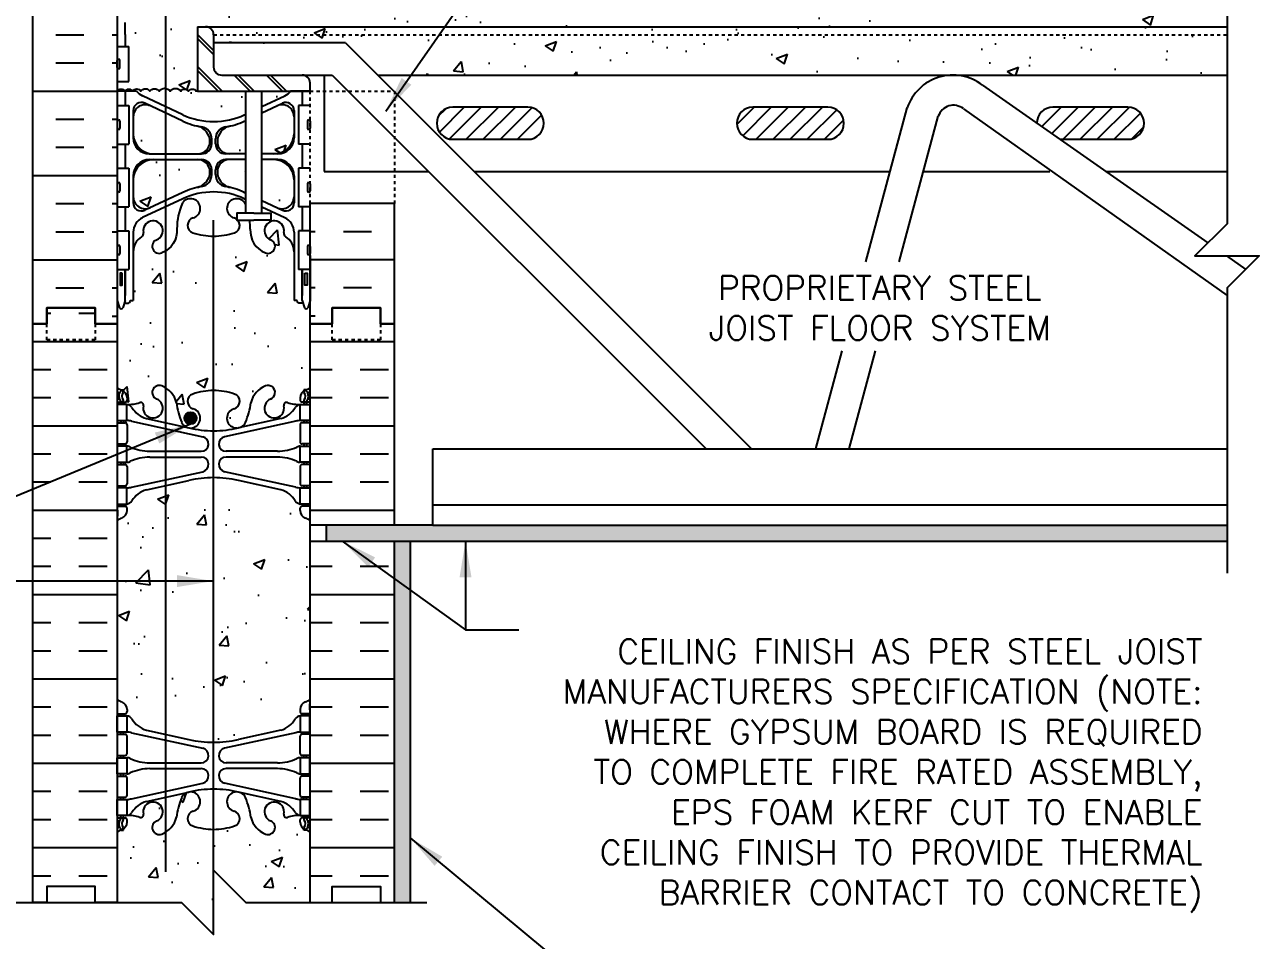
# Model space of a CAD drawing. Header units: inches. Extents: x 101.2 to 159.2, y 159.2 to 230.7.
# Drawn here: x 120.77 to 159.16, y 183.24 to 211.72 of the extents above; entities that cross this region are included whole.
import ezdxf

# ---------------------------------------------------------------- set-up
doc = ezdxf.new("R2010")
doc.units = ezdxf.units.IN
doc.header["$LTSCALE"] = 0.5
doc.header["$MEASUREMENT"] = 0
doc.linetypes.add('DASHED2', pattern=[0.375, 0.25, -0.125])
doc.linetypes.add('HIDDEN2', pattern=[0.1875, 0.125, -0.0625])
for name, color, linetype in [('HATCH', 12, 'Continuous'), ('Hidden2', 12, 'HIDDEN2'), ('line25', 2, 'Continuous'), ('LINE3', 3, 'Continuous'), ('LINE50', 5, 'Continuous'), ('LINE9', 9, 'Continuous'), ('TEXT', 4, 'Continuous'), ('Web_Edge', 9, 'Continuous')]:
    doc.layers.add(name, color=color, linetype=linetype)
doc.styles.add('DIM', font='romans.shx', dxfattribs={"width": 0.7})
doc.styles.add('ROMANS', font='romans.shx', dxfattribs={"height": 0.75})
doc.dimstyles.new('ext_12', dxfattribs={"dimscale": 12, "dimtxt": 0.075, "dimasz": 0.09375, "dimexe": 0.09375, "dimexo": 0.0625, "dimgap": 0.0625, "dimtad": 1, "dimdec": 1, "dimzin": 2, "dimdsep": 46, "dimlunit": 4, "dimtxsty": 'DIM', "dimcen": 0.09, "dimdle": 0.09375, "dimclrt": 4, "dimadec": 0, "dimazin": 0, "dimtfac": 1, "dimtdec": 1, "dimtmove": 2, "dimatfit": 3, "dimfxl": 1, "dimfrac": 2, "dimtolj": 1, "dimtzin": 0, "dimarcsym": 0})

# ---------------------------------------------------------------- blocks, each defined once
blk = doc.blocks.new('Cutline')
at = {"layer": 'LINE9'}
blk.add_lwpolyline([(-12.25, 0), (-6.625, 0), (-5.625, -1), (-5.625, 1), (-4.625, 0), (1, 0)], dxfattribs=at)

msp = doc.modelspace()

# ---------------------------------------------------------------- hatches: boundary and pattern name
at = {"layer": 'HATCH'}
h = msp.add_hatch(dxfattribs=at)
h.set_pattern_fill('AR-CONC', color=256, scale=0.5)
h.set_pattern_definition([(50, (0, 0), (3.5863, -0.31376), [0.375, -4.125]), (355, (0, 0), (-0.693757, 3.76096), [0.3, -3.3]), (100.4514, (0.299, -0.026), (2.892544, 3.4472), [0.3187, -3.50571]), (46.1842, (0, 1), (5.33621, -0.827596), [0.5625, -6.1875]), (96.6356, (0.4447, 0.931), (4.67331, 4.87059), [0.47805, -5.25857]), (351.1842, (0, 1), (4.67331, 4.87059), [0.45, -4.95]), (21, (0.5, 0.75), (2.984535, -2.013094), [0.375, -4.125]), (326, (0.5, 0.75), (1.216577, 3.62575), [0.3, -3.3]), (71.4514, (0.7487, 0.5822), (4.20111, 1.612656), [0.3187, -3.50571]), (37.5, (0, 0), (0.060799, 1.664469), [0, -3.26, 0, -3.35, 0, -3.3125]), (7.5, (0, 0), (1.315348, 1.972059), [0, -1.91, 0, -3.185, 0, -1.2625]), (327.5, (-1.115, 0), (2.669112, -0.1127744), [0, -1.25, 0, -3.9, 0, -5.175]), (317.5, (-1.615, 0), (2.91593, 0.500525), [0, -1.625, 0, -2.59, 0, -3.675])])
h.paths.add_polyline_path([(129.645, 229.415), (127.645, 229.415), (126.645, 230.415), (126.645, 228.415), (125.645, 229.415), (123.645, 229.415), (123.645, 226.535, 0.082415), (123.788, 226.456, -0.317837), (123.955, 226.221), (123.955, 226.153, -0.414214), (123.892, 226.091), (123.845, 226.091), (123.845, 226.021), (123.95, 226.021, -0.188973), (124.106, 225.926, 0.196323), (124.555, 225.579), (125.877, 225.289, 0.057795), (126.645, 225.2, 0.057795), (127.413, 225.289), (128.735, 225.579, 0.196323), (129.184, 225.926, -0.188973), (129.34, 226.021), (129.445, 226.021), (129.445, 226.091), (129.397, 226.091, -0.414214), (129.335, 226.153), (129.335, 226.221, -0.317837), (129.501, 226.456, 0.082415), (129.645, 226.535)])
h.paths.add_polyline_path([(129.145, 219.687), (129.245, 219.687), (129.245, 219.717, -0.414214), (129.295, 219.767), (129.421, 219.767), (129.464, 219.898, -0.725737), (129.57, 219.917), (129.645, 219.687), (129.645, 220.415), (129.645, 222.406, 0.064398), (129.535, 222.472), (129.445, 222.472), (129.445, 222.513, -0.249069), (129.335, 222.721), (129.335, 222.788, -0.414214), (129.397, 222.851), (129.445, 222.851), (129.445, 222.921), (129.34, 222.921, 0.10046), (128.946, 222.863, -0.601435), (128.827, 222.968, 2.182095), (128.416, 222.755, -1), (128.253, 222.347, -0.24438), (127.805, 222.868, 0.053157), (127.639, 223.482, 1.553132), (127.281, 223.057, -0.735593), (127.293, 222.599, -0.082755), (126.645, 222.491, -0.082755), (125.996, 222.599, -0.735593), (126.009, 223.057, 1.553132), (125.651, 223.482, 0.053157), (125.485, 222.868, -0.24438), (125.036, 222.347, -1), (124.873, 222.755, 2.182095), (124.463, 222.968, -0.601435), (124.343, 222.863, 0.10046), (123.95, 222.921), (123.845, 222.921), (123.845, 222.851), (123.892, 222.851, -0.414214), (123.955, 222.788), (123.955, 222.721, -0.249069), (123.845, 222.513), (123.845, 222.472), (123.755, 222.472, 0.064398), (123.645, 222.406), (123.645, 220.415), (123.645, 219.687), (123.714, 219.898, -0.725737), (123.82, 219.917), (123.869, 219.767), (123.995, 219.767, -0.414214), (124.045, 219.717), (124.045, 219.687), (124.145, 219.687), (124.145, 218.171, 0.258958), (124.404, 217.704, -0.31131), (124.46, 217.574, 2.127293), (124.873, 217.799, -1), (125.036, 218.207, -0.325306), (125.503, 217.465, 0.10488), (125.675, 216.653, 1.422913), (126.009, 217.12, -0.735593), (125.996, 217.578, -0.082755), (126.645, 217.687, -0.082755), (127.293, 217.578, -0.735593), (127.281, 217.12, 1.422913), (127.614, 216.653, 0.10488), (127.786, 217.465, -0.325306), (128.253, 218.207, -1), (128.416, 217.799, 2.127293), (128.829, 217.574, -0.31131), (128.886, 217.704, 0.258958), (129.145, 218.171)])
h.paths.add_polyline_path([(126.53, 215.681, 0.350119), (126.142, 216.169, -0.053094), (125.691, 216.324), (124.679, 216.798, 0.549071), (124.145, 216.458), (124.145, 215.932, 0.414214), (124.77, 215.307), (126.155, 215.307, 0.085652), (126.28, 215.328, 0.316711)])
h.paths.add_polyline_path([(126.155, 215.127), (124.77, 215.127, 0.414214), (124.145, 214.502), (124.145, 213.975, 0.549071), (124.679, 213.635), (125.691, 214.109, -0.053094), (126.142, 214.264, 0.350119), (126.53, 214.752, 0.413582)])
h.paths.add_polyline_path([(128.52, 215.127), (127.135, 215.127, 0.413582), (126.76, 214.752, 0.350119), (127.148, 214.264, -0.053094), (127.598, 214.109), (128.611, 213.635, 0.549071), (129.145, 213.975), (129.145, 214.502, 0.414214)])
h.paths.add_polyline_path([(129.145, 215.932), (129.145, 216.458, 0.549071), (128.611, 216.798), (127.598, 216.324, -0.053094), (127.148, 216.169, 0.350119), (126.76, 215.681, 0.413582), (127.135, 215.307), (128.52, 215.307, 0.414214)])
h.paths.add_polyline_path([(158.16, 212.906), (129.645, 212.906), (129.143, 212.906, 0.542707), (129.012, 212.916, 0.520567), (128.72, 212.916, 0.520567), (128.372, 212.916, 0.520567), (128.056, 212.916, 0.520567), (127.732, 212.955, 0.520567), (127.393, 212.955, 0.520567), (126.974, 212.955, 0.520567), (126.911, 212.892, 0.520567), (126.5, 212.892, 0.520567), (126.256, 212.892, 0.520567), (125.932, 212.892, 0.520567), (125.663, 212.892, 0.520567), (125.237, 212.892, 0.520567), (124.85, 212.892, 0.520567), (124.708, 212.892, 0.520567), (124.447, 212.9, 0.486686), (124.146, 212.906), (123.895, 212.906), (123.895, 212.87), (124.01, 212.87), (124.01, 211.79), (123.895, 211.79), (123.895, 211.415), (123.895, 211.04), (124.01, 211.04), (124.01, 209.96), (123.645, 209.96), (123.645, 209.656), (123.647, 209.656, -0.519599), (123.892, 209.656), (123.892, 209.656, -0.519544), (124.124, 209.656), (124.124, 209.656, -0.520108), (124.383, 209.656, -0.520567), (124.661, 209.656, -0.520567), (124.95, 209.656, -0.520567), (125.292, 209.656, -0.520567), (125.624, 209.656, -0.520567), (125.866, 209.656, -0.520567), (126.105, 209.656, -0.517305), (126.142, 209.656), (126.145, 209.656), (126.145, 211.656), (126.395, 211.656), (158.16, 211.656)])
h.paths.add_polyline_path([(158.16, 211.406), (126.645, 211.406), (126.645, 211.156), (130.746, 211.156), (131.746, 210.156), (158.16, 210.156)], flags=17)
h.paths.add_polyline_path([(158.16, 211.656), (126.395, 211.656, -0.414214), (126.645, 211.406), (158.16, 211.406)], flags=17)
h.paths.add_polyline_path([(127.645, 209.656), (126.142, 209.656, 0.517305), (126.105, 209.656, 0.520567), (125.866, 209.656, 0.520567), (125.624, 209.656, 0.520567), (125.292, 209.656, 0.520567), (124.95, 209.656, 0.520567), (124.661, 209.656, 0.520567), (124.383, 209.656, 0.520108), (124.124, 209.656), (124.25, 209.656, 0.118993), (124.433, 209.509), (125.691, 208.92, 0.109869), (126.645, 208.708, 0.109869), (127.598, 208.92), (127.645, 208.942)])
h.paths.add_polyline_path([(128.857, 209.509, 0.118993), (129.04, 209.656), (128.145, 209.656), (128.145, 209.176)])
h.paths.add_polyline_path([(129.145, 208.856, 0.549071), (128.611, 209.195), (128.145, 208.977), (128.145, 207.704), (128.52, 207.704, 0.414214), (129.145, 208.329)])
h.paths.add_polyline_path([(127.645, 208.743), (127.598, 208.722, -0.053094), (127.148, 208.566, 0.350119), (126.76, 208.078, 0.413582), (127.135, 207.704), (127.645, 207.704)])
h.paths.add_polyline_path([(126.142, 208.566, -0.053094), (125.691, 208.722), (124.679, 209.195, 0.549071), (124.145, 208.856), (124.145, 208.329, 0.414214), (124.77, 207.704), (126.155, 207.704, 0.413582), (126.53, 208.078, 0.350119)])
h.paths.add_polyline_path([(126.53, 207.15, 0.413582), (126.155, 207.524), (124.77, 207.524, 0.414214), (124.145, 206.899), (124.145, 206.372, 0.549071), (124.679, 206.033), (125.691, 206.506, -0.053094), (126.142, 206.662, 0.350119)])
h.paths.add_polyline_path([(127.645, 207.524), (127.135, 207.524, 0.413582), (126.76, 207.15, 0.350119), (127.148, 206.662, -0.053094), (127.598, 206.506), (127.645, 206.485)])
h.paths.add_polyline_path([(129.145, 206.899, 0.414214), (128.52, 207.524), (128.145, 207.524), (128.145, 206.251), (128.611, 206.033, 0.549071), (129.145, 206.372)])
h.paths.add_polyline_path([(129.145, 204.659, 0.258958), (128.886, 205.126, -0.31131), (128.829, 205.256, 2.127293), (128.416, 205.032, -1), (128.253, 204.623, -0.325306), (127.786, 205.365, 0.034052), (127.768, 205.637), (127.396, 205.637, -0.53267), (127.293, 205.252, -0.082755), (126.645, 205.144, -0.082755), (125.996, 205.252, -0.735593), (126.009, 205.71, 1.422913), (125.675, 206.177, 0.10488), (125.503, 205.365, -0.325306), (125.036, 204.623, -1), (124.873, 205.032, 2.127293), (124.46, 205.256, -0.31131), (124.404, 205.126, 0.258958), (124.145, 204.659), (124.145, 203.144), (124.045, 203.144), (124.045, 203.114, -0.414214), (123.995, 203.064), (123.869, 203.064), (123.82, 202.914, -0.6), (123.72, 202.914), (123.645, 203.144), (123.645, 202.415), (123.645, 200.424, 0.064398), (123.755, 200.358), (123.845, 200.358), (123.845, 200.317, -0.249069), (123.955, 200.11), (123.955, 200.042, -0.414214), (123.892, 199.98), (123.845, 199.98), (123.845, 199.91), (123.95, 199.91, 0.10046), (124.343, 199.967, -0.601435), (124.463, 199.862, 2.182095), (124.873, 200.075, -1), (125.036, 200.483, -0.24438), (125.485, 199.963, 0.053157), (125.651, 199.349, 0.223253), (125.851, 199.184), (125.871, 199.179, 0.955472), (126.009, 199.773, -0.735593), (125.996, 200.231, -0.082755), (126.645, 200.339, -0.082755), (127.293, 200.231, -0.735593), (127.281, 199.773, 0.955472), (127.419, 199.179), (127.438, 199.184, 0.223253), (127.639, 199.349, 0.053157), (127.805, 199.963, -0.24438), (128.253, 200.483, -1), (128.416, 200.075, 2.182095), (128.827, 199.862, -0.601435), (128.946, 199.967, 0.10046), (129.34, 199.91), (129.445, 199.91), (129.445, 199.98), (129.397, 199.98, -0.414214), (129.335, 200.042), (129.335, 200.11, -0.249069), (129.445, 200.317), (129.445, 200.358), (129.535, 200.358, 0.064398), (129.645, 200.424), (129.645, 202.415), (129.645, 203.144), (129.57, 202.914, -0.6), (129.47, 202.914), (129.421, 203.064), (129.295, 203.064, -0.414214), (129.245, 203.114), (129.245, 203.144), (129.145, 203.144)])
h.paths.add_polyline_path([(129.645, 196.295, 0.082415), (129.501, 196.374, -0.317837), (129.335, 196.61), (129.335, 196.677, -0.414214), (129.397, 196.74), (129.445, 196.74), (129.445, 196.81), (129.34, 196.81, -0.188973), (129.184, 196.904, 0.196323), (128.735, 197.251), (127.413, 197.541, 0.057795), (126.645, 197.63, 0.057795), (125.877, 197.541), (124.555, 197.251, 0.196323), (124.106, 196.904, -0.188973), (123.95, 196.81), (123.845, 196.81), (123.845, 196.74), (123.892, 196.74, -0.414214), (123.955, 196.677), (123.955, 196.61, -0.317837), (123.788, 196.374, 0.082415), (123.645, 196.295), (123.645, 190.732, 0.082415), (123.788, 190.653, -0.317837), (123.955, 190.417), (123.955, 190.35, -0.414214), (123.892, 190.287), (123.845, 190.287), (123.845, 190.217), (123.95, 190.217, -0.188973), (124.106, 190.122, 0.196323), (124.555, 189.776), (125.877, 189.486, 0.057795), (126.645, 189.397, 0.057795), (127.413, 189.486), (128.735, 189.776, 0.196323), (129.184, 190.122, -0.188973), (129.34, 190.217), (129.445, 190.217), (129.445, 190.287), (129.397, 190.287, -0.414214), (129.335, 190.35), (129.335, 190.417, -0.317837), (129.501, 190.653, 0.082415), (129.645, 190.732)])
h = msp.add_hatch(dxfattribs=at)
h.set_pattern_fill('AR-SAND', color=256, scale=0.25, style=0)
h.set_pattern_definition([(37.5, (132.6664, 219.33218), (-0.0157483, 0.481706), [0, -0.38, 0, -0.425, 0, -0.40625]), (7.5, (132.6664, 219.3322), (0.442444, 0.7055365), [0, -0.205, 0, -0.3425, 0, -0.13125]), (327.5, (132.3589, 219.3322), (0.7785355, 0.0014148), [0, -0.125, 0, -0.45, 0, -0.5875]), (317.5, (132.3589, 219.3322), (0.751532, 0.219419), [0, -0.0625, 0, -0.295, 0, -0.3375])])
h.paths.add_polyline_path([(132.77, 229.415), (132.27, 229.415), (132.27, 220.415), (132.27, 212.906), (132.77, 212.906)])
h.paths.add_polyline_path([(158.16, 195.656), (158.16, 196.156), (133.457, 196.156), (130.145, 196.156), (130.145, 195.656)])
h.paths.add_polyline_path([(132.27, 184.415), (132.77, 184.415), (132.77, 195.656), (132.27, 195.656)])
h = msp.add_hatch(dxfattribs=at)
h.set_pattern_fill('INSUL', color=256, scale=7, style=0)
h.set_pattern_definition([(0, (-2802.5168, -194.5942), (0, 2.625), []), (0, (-2802.5168, -193.7192), (0, 2.625), [0.875, -0.875]), (0, (-2802.5168, -192.8442), (0, 2.625), [0.875, -0.875])])
h.paths.add_polyline_path([(121.02, 202.415), (121.457, 202.415), (121.457, 202.915), (122.957, 202.915), (122.957, 202.415), (123.645, 202.415), (123.645, 220.415), (122.957, 220.415), (122.957, 220.915), (121.457, 220.915), (121.457, 220.415), (121.02, 220.415)])
h = msp.add_hatch(dxfattribs=at)
h.set_pattern_fill('ANSI31', color=256, scale=3, style=0)
h.set_pattern_definition([(45, (144.29157, 208.4024), (-0.265165, 0.265165), [])])
h.paths.add_polyline_path([(145.745, 209.155), (143.413, 209.155, 1), (143.413, 208.156), (145.745, 208.156, 1)])
h.paths.add_polyline_path([(155.076, 209.155), (152.744, 209.155, 0.413962), (152.245, 208.656), (152.959, 208.156), (155.076, 208.156, 1)])
h.paths.add_polyline_path([(136.414, 209.155), (134.082, 209.155, 1), (134.082, 208.156), (136.414, 208.156, 1)])
h = msp.add_hatch(dxfattribs=at)
h.set_pattern_fill('INSUL', color=256, scale=7, style=0)
h.set_pattern_definition([(0, (131.2025, 191.3696), (0, 2.625), []), (0, (131.2025, 192.2446), (0, 2.625), [0.875, -0.875]), (0, (131.2025, 193.1196), (0, 2.625), [0.875, -0.875])])
h.paths.add_polyline_path([(132.27, 195.656), (129.645, 195.656), (129.645, 190.478, -0.268005), (129.635, 190.495), (129.635, 190.309), (129.635, 190.309, 0.267096), (129.645, 190.292), (129.645, 184.415), (130.332, 184.415), (130.332, 184.915), (131.832, 184.915), (131.832, 184.415), (132.27, 184.415)])
h.paths.add_polyline_path([(132.27, 202.415), (131.832, 202.415), (131.832, 201.915), (130.332, 201.915), (130.332, 202.415), (129.645, 202.415), (129.645, 196.504, -0.268005), (129.635, 196.521), (129.635, 196.335), (129.635, 196.335, 0.267556), (129.645, 196.318), (129.645, 196.156), (132.27, 196.156)])
h.paths.add_polyline_path([(121.02, 184.415), (121.457, 184.415), (121.457, 184.915), (122.957, 184.915), (122.957, 184.415), (123.645, 184.415), (123.645, 202.415), (122.957, 202.415), (122.957, 202.915), (121.457, 202.915), (121.457, 202.415), (121.02, 202.415)])
h = msp.add_hatch(dxfattribs=at)
h.set_pattern_fill('AR-CONC', color=256, scale=0.5)
h.paths.add_polyline_path([(126.645, 185.415), (127.645, 184.415), (129.645, 184.415), (129.645, 186.602, 0.064398), (129.535, 186.668), (129.445, 186.668), (129.445, 186.71, -0.249069), (129.335, 186.917), (129.335, 186.985, -0.414214), (129.397, 187.047), (129.445, 187.047), (129.445, 187.117), (129.34, 187.117, 0.10046), (128.946, 187.06, -0.601435), (128.827, 187.165, 2.182095), (128.416, 186.952, -1), (128.253, 186.544, -0.24438), (127.805, 187.064, 0.053157), (127.639, 187.678, 0.223253), (127.438, 187.843), (127.419, 187.848, 0.955472), (127.281, 187.254, -0.735593), (127.293, 186.796, -0.082755), (126.645, 186.688, -0.082755), (125.996, 186.796, -0.735593), (126.009, 187.254, 0.955472), (125.871, 187.848), (125.851, 187.843, 0.223253), (125.651, 187.678, 0.053157), (125.485, 187.064, -0.24438), (125.036, 186.544, -1), (124.873, 186.952, 2.182095), (124.463, 187.165, -0.601435), (124.343, 187.06, 0.10046), (123.95, 187.117), (123.845, 187.117), (123.845, 187.047), (123.892, 187.047, -0.414214), (123.955, 186.985), (123.955, 186.917, -0.249069), (123.845, 186.71), (123.845, 186.668), (123.755, 186.668, 0.064398), (123.645, 186.602), (123.645, 184.415), (125.645, 184.415), (126.645, 183.415)])
at = {"layer": 'LINE3'}
msp.add_hatch(color=256, dxfattribs=at).paths.add_polyline_path([(125.739, 199.479, 1), (126.114, 199.479, 1)])

# ---------------------------------------------------------------- linework, layer by layer
at = {"layer": 'HATCH'}
for p, q in [((126.145, 211.42), (126.645, 210.92)), ((126.145, 211.295), (126.645, 210.795)), ((126.145, 210.42), (126.909, 209.656)), ((126.145, 210.295), (126.784, 209.656)), ((127.284, 210.156), (127.784, 209.656)), ((127.409, 210.156), (127.909, 209.656)), ((128.284, 210.156), (128.784, 209.656)), ((128.409, 210.156), (128.909, 209.656)), ((129.806, 206.156), (129.645, 206.156)), ((131.556, 206.156), (130.681, 206.156)), ((129.806, 205.281), (129.645, 205.281)), ((131.556, 205.281), (130.681, 205.281)), ((132.27, 204.406), (129.645, 204.406)), ((129.806, 203.531), (129.645, 203.531)), ((131.556, 203.531), (130.681, 203.531)), ((129.806, 202.656), (129.645, 202.656))]:
    msp.add_line(p, q, dxfattribs=at)
msp.add_lwpolyline([(123.646, 209.656, -0.520567), (123.892, 209.656, -0.520567), (124.124, 209.656, -0.520567), (124.383, 209.656, -0.520567), (124.661, 209.656, -0.520567), (124.95, 209.656, -0.520567), (125.292, 209.656, -0.520567), (125.624, 209.656, -0.520567), (125.866, 209.656, -0.520567), (126.105, 209.656, -0.520567), (126.142, 209.656)], format="xyb", dxfattribs=at)
at = {"layer": 'Hidden2', "linetype": 'HIDDEN2'}
msp.add_line((126.645, 211.406), (158.16, 211.406), dxfattribs=at)
at = {"layer": 'Hidden2'}
for p, q in [((129.645, 206.156), (129.645, 209.656)), ((129.645, 209.656), (132.27, 209.656)), ((132.27, 209.656), (132.27, 206.156))]:
    msp.add_line(p, q, dxfattribs=at)
at = {"layer": 'line25'}
for p, q in [((123.645, 220.415), (123.645, 202.415)), ((126.145, 211.656), (126.145, 209.656)), ((126.145, 211.656), (126.395, 211.656)), ((126.645, 211.406), (126.645, 210.406)), ((123.645, 211.04), (124.01, 211.04)), ((124.01, 209.96), (124.01, 211.04)), ((126.895, 210.156), (129.395, 210.156)), ((123.645, 209.96), (124.01, 209.96)), ((126.145, 209.656), (129.645, 209.656)), ((127.645, 205.864), (127.645, 209.656)), ((128.145, 205.864), (128.145, 209.656)), ((129.645, 209.656), (129.04, 209.656)), ((129.645, 209.656), (129.645, 209.906)), ((123.645, 209.21), (124.01, 209.21)), ((124.01, 209.21), (124.01, 208.01)), ((129.645, 209.21), (129.28, 209.21)), ((129.28, 209.21), (129.28, 208.01)), ((123.645, 208.01), (124.01, 208.01)), ((129.645, 208.01), (129.28, 208.01)), ((123.645, 207.26), (124.01, 207.26)), ((124.01, 207.26), (124.01, 206.06)), ((129.28, 207.26), (129.28, 206.06)), ((129.645, 207.26), (129.28, 207.26)), ((123.645, 206.06), (124.01, 206.06)), ((129.645, 206.06), (129.28, 206.06)), ((129.645, 202.415), (129.645, 206.156)), ((132.27, 206.156), (129.645, 206.156)), ((123.645, 205.31), (124.01, 205.31)), ((124.01, 205.31), (124.01, 204.11)), ((129.645, 205.31), (129.28, 205.31)), ((129.28, 205.31), (129.28, 204.11)), ((123.645, 204.11), (124.01, 204.11)), ((129.645, 204.11), (129.28, 204.11)), ((123.645, 202.415), (123.645, 184.415)), ((129.645, 184.415), (129.645, 202.415))]:
    msp.add_line(p, q, dxfattribs=at)
for points in [[(127.895, 205.864), (127.366, 205.864), (127.366, 205.637), (127.895, 205.637)], [(127.895, 205.864), (128.423, 205.864), (128.423, 205.637), (128.164, 205.637)], [(128.164, 205.637), (127.895, 205.637)]]:
    msp.add_lwpolyline(points, dxfattribs=at)
for centre, start, end in [((126.395, 211.406), 0, 90), ((126.895, 210.406), 180, 270), ((129.395, 209.906), 0, 90)]:
    msp.add_arc(centre, 0.25, start, end, dxfattribs=at)
at = {"layer": 'LINE3'}
for p, q in [((125.145, 229.415), (125.145, 185.371)), ((126.634, 205.637), (126.634, 183.426))]:
    msp.add_line(p, q, dxfattribs=at)
msp.add_circle((125.926, 199.479), 0.188, dxfattribs=at)
at = {"layer": 'LINE50'}
for p, q in [((121.02, 202.415), (121.02, 220.415)), ((132.27, 202.415), (132.27, 206.156)), ((121.02, 184.415), (121.02, 202.415)), ((132.27, 196.156), (132.27, 202.415)), ((132.27, 184.415), (132.27, 195.656))]:
    msp.add_line(p, q, dxfattribs=at)
for points in [[(121.02, 202.415), (121.457, 202.415), (121.457, 202.915), (122.957, 202.915), (122.957, 202.415), (123.645, 202.415)], [(123.645, 202.415), (122.957, 202.415), (122.957, 202.915), (121.457, 202.915), (121.457, 202.415), (121.02, 202.415)], [(132.27, 202.415), (131.832, 202.415), (131.832, 202.915), (130.332, 202.915), (130.332, 202.415), (129.645, 202.415)], [(129.645, 202.415), (130.332, 202.415), (130.332, 202.915), (131.832, 202.915), (131.832, 202.415), (132.27, 202.415)], [(123.645, 184.415), (122.957, 184.415), (122.957, 184.915), (121.457, 184.915), (121.457, 184.415), (121.02, 184.415)], [(129.645, 184.415), (130.332, 184.415), (130.332, 184.915), (131.832, 184.915), (131.832, 184.415), (132.27, 184.415)]]:
    msp.add_lwpolyline(points, dxfattribs=at)
at = {"layer": 'LINE9'}
for p, q in [((126.395, 211.656), (158.16, 211.656)), ((130.746, 211.156), (126.645, 211.156)), ((130.746, 211.156), (143.371, 198.531)), ((123.645, 210.39), (123.645, 210.61)), ((123.645, 210.555), (123.645, 210.555)), ((123.645, 210.445), (123.645, 210.445)), ((123.685, 210.65), (123.685, 210.65)), ((123.725, 210.39), (123.725, 210.61)), ((123.685, 210.35), (123.685, 210.35)), ((129.395, 210.156), (130.332, 210.156)), ((130.082, 210.156), (130.082, 207.156)), ((130.332, 210.156), (141.957, 198.531)), ((131.746, 210.156), (158.16, 210.156)), ((148.486, 210.156), (149.986, 210.156)), ((124.25, 209.656), (123.645, 209.656)), ((150.551, 209.842), (157.562, 204.933)), ((125.691, 208.92), (124.433, 209.509)), ((125.691, 208.722), (124.501, 209.279)), ((128.145, 209.176), (128.857, 209.509)), ((128.145, 208.977), (128.789, 209.279)), ((124.145, 209.052), (124.145, 208.204)), ((127.598, 208.92), (127.645, 208.942)), ((129.145, 209.052), (129.145, 208.204)), ((136.414, 209.155), (134.082, 209.155)), ((145.745, 209.155), (143.413, 209.155)), ((146.929, 204.344), (148.212, 209.133)), ((147.964, 204.344), (149.178, 208.874)), ((149.958, 209.11), (158.16, 203.294)), ((155.076, 209.155), (152.744, 209.155)), ((123.645, 208.72), (123.645, 208.5)), ((123.645, 208.665), (123.645, 208.665)), ((123.645, 208.555), (123.645, 208.555)), ((123.685, 208.76), (123.685, 208.76)), ((123.685, 208.46), (123.685, 208.46)), ((123.725, 208.72), (123.725, 208.5)), ((127.598, 208.722), (127.645, 208.743)), ((129.565, 208.72), (129.565, 208.5)), ((129.605, 208.76), (129.605, 208.76)), ((129.605, 208.46), (129.605, 208.46)), ((129.645, 208.72), (129.645, 208.5)), ((129.645, 208.665), (129.645, 208.665)), ((129.645, 208.555), (129.645, 208.555)), ((126.585, 208.017), (126.585, 208.171)), ((126.705, 208.017), (126.705, 208.171)), ((134.082, 208.156), (136.414, 208.156)), ((143.413, 208.156), (145.745, 208.156)), ((152.959, 208.156), (155.076, 208.156)), ((124.645, 207.704), (126.272, 207.704)), ((127.645, 207.704), (127.017, 207.704)), ((128.645, 207.704), (128.145, 207.704)), ((124.645, 207.524), (126.272, 207.524)), ((127.645, 207.524), (127.017, 207.524)), ((128.645, 207.524), (128.145, 207.524)), ((124.145, 207.024), (124.145, 206.176)), ((126.53, 207.149), (126.53, 207.149)), ((126.585, 207.057), (126.585, 207.212)), ((126.705, 207.057), (126.705, 207.212)), ((126.76, 207.149), (126.76, 207.149)), ((129.145, 207.024), (129.145, 206.176)), ((130.082, 207.156), (133.332, 207.156)), ((134.746, 207.156), (147.683, 207.156)), ((148.718, 207.156), (152.644, 207.156)), ((154.388, 207.156), (158.16, 207.156)), ((123.645, 206.77), (123.645, 206.55)), ((123.645, 206.715), (123.645, 206.715)), ((123.645, 206.605), (123.645, 206.605)), ((123.725, 206.77), (123.725, 206.55)), ((129.565, 206.77), (129.565, 206.55)), ((129.645, 206.77), (129.645, 206.55)), ((129.645, 206.715), (129.645, 206.715)), ((129.645, 206.605), (129.645, 206.605)), ((123.685, 206.51), (123.685, 206.51)), ((125.691, 206.308), (124.433, 205.719)), ((125.691, 206.506), (124.501, 205.949)), ((127.598, 206.506), (127.645, 206.485)), ((127.598, 206.308), (127.645, 206.286)), ((128.145, 206.251), (128.789, 205.949)), ((129.605, 206.51), (129.605, 206.51)), ((128.145, 206.052), (128.857, 205.719)), ((124.145, 205.266), (124.145, 203.144)), ((129.145, 205.266), (129.145, 203.144)), ((123.645, 204.82), (123.645, 204.6)), ((123.645, 204.765), (123.645, 204.765)), ((123.645, 204.655), (123.645, 204.655)), ((123.685, 204.86), (123.685, 204.86)), ((123.725, 204.82), (123.725, 204.6)), ((129.565, 204.82), (129.565, 204.6)), ((129.605, 204.86), (129.605, 204.86)), ((129.645, 204.82), (129.645, 204.6)), ((129.645, 204.765), (129.645, 204.765)), ((129.645, 204.655), (129.645, 204.655)), ((123.685, 204.56), (123.685, 204.56)), ((129.605, 204.56), (129.605, 204.56)), ((158.136, 204.531), (158.738, 204.109)), ((123.895, 203.144), (123.895, 204.11)), ((129.395, 203.144), (129.395, 204.11)), ((123.645, 203.144), (123.72, 202.914)), ((123.895, 203.144), (123.82, 202.914)), ((124.045, 203.114), (124.045, 203.144)), ((124.045, 203.144), (124.145, 203.144)), ((124.045, 203.114), (124.045, 203.114)), ((129.245, 203.144), (129.145, 203.144)), ((129.245, 203.114), (129.245, 203.144)), ((129.245, 203.114), (129.245, 203.114)), ((129.395, 203.144), (129.47, 202.914)), ((129.645, 203.144), (129.57, 202.914)), ((123.869, 203.064), (123.995, 203.064)), ((129.421, 203.064), (129.295, 203.064)), ((145.371, 198.531), (146.189, 201.58)), ((146.407, 198.531), (147.224, 201.58)), ((133.457, 198.531), (158.16, 198.531)), ((133.457, 196.156), (133.457, 198.531)), ((133.457, 196.781), (158.16, 196.781)), ((133.457, 196.156), (129.645, 196.156)), ((130.145, 196.156), (130.145, 195.656)), ((133.457, 196.156), (158.16, 196.156)), ((129.645, 195.656), (158.16, 195.656)), ((132.77, 184.415), (132.77, 195.656))]:
    msp.add_line(p, q, dxfattribs=at)
for points in [[(123.645, 218.287), (123.645, 203.144)], [(158.16, 213.906), (158.16, 205.531), (157.16, 204.531), (159.16, 204.531), (158.16, 203.531), (158.16, 194.656)], [(123.895, 211.415), (123.895, 211.79)], [(123.895, 211.415), (123.895, 211.04)], [(123.895, 209.656), (123.895, 209.21)], [(129.395, 209.656), (129.395, 209.21)], [(123.895, 208.01), (123.895, 207.26)], [(129.395, 208.01), (129.395, 207.26)], [(123.895, 206.06), (123.895, 205.31)], [(129.395, 206.06), (129.395, 205.31)], [(129.645, 204.544), (129.645, 203.144)], [(123.895, 204.11), (123.895, 203.294)], [(129.395, 204.11), (129.395, 203.294)]]:
    msp.add_lwpolyline(points, dxfattribs=at)
for points in [[(125.503, 205.365, -0.325312), (125.036, 204.623)], [(127.786, 205.365, 0.325312), (128.253, 204.623)]]:
    msp.add_lwpolyline(points, format="xyb", dxfattribs=at)
for points in [[(123.805, 203.994), (123.735, 203.994), (123.735, 203.614), (123.805, 203.614)], [(129.485, 203.994), (129.555, 203.994), (129.555, 203.614), (129.485, 203.614)]]:
    msp.add_lwpolyline(points, close=True, dxfattribs=at)
at = {"layer": 'LINE9', "linetype": 'DASHED2', "ltscale": 0.15}
for points in [[(122.957, 202.415), (122.957, 202.415), (122.957, 201.915), (121.457, 201.915), (121.457, 202.415), (121.457, 202.415)], [(131.832, 202.415), (131.832, 202.415), (131.832, 201.915), (130.332, 201.915), (130.332, 202.415), (130.332, 202.415)]]:
    msp.add_lwpolyline(points, dxfattribs=at)
at = {"layer": 'LINE9'}
for centre, radius, start, end in [((123.685, 210.61), 0.04, 90, 180), ((123.685, 210.39), 0.04, 180, 270), ((123.685, 210.61), 0.04, 360, 90), ((123.685, 210.39), 0.04, 270, 0), ((149.634, 208.655), 1.5, 52.3219, 161.4348), ((124.645, 209.962), 0.5, 217.7769, 244.9204), ((128.645, 209.962), 0.5, 295.0796, 322.2231), ((124.395, 209.052), 0.25, 64.9204, 180), ((124.52, 208.856), 0.375, 64.9204, 180), ((128.77, 208.856), 0.375, 0, 115.0796), ((128.895, 209.052), 0.25, 360, 115.0796), ((126.645, 210.958), 2.25, 244.9204, 270), ((126.645, 210.958), 2.25, 270, 295.0796), ((134.082, 208.656), 0.5, 90, 270), ((136.414, 208.656), 0.5, 270, 90), ((143.413, 208.656), 0.5, 90, 270), ((145.745, 208.656), 0.5, 270, 90), ((149.652, 208.715), 0.5, 52.3219, 161.4348), ((152.744, 208.656), 0.5, 90, 179.9508), ((155.076, 208.656), 0.5, 270, 90), ((123.685, 208.72), 0.04, 90, 180), ((123.685, 208.5), 0.04, 180, 270), ((123.685, 208.72), 0.04, 0, 90), ((123.685, 208.5), 0.04, 270, 0), ((126.645, 210.76), 2.25, 244.9204, 260.4613), ((126.03, 208.079), 0.5, 0, 77.0773), ((126.21, 208.171), 0.375, 0, 80.4613), ((127.08, 208.171), 0.375, 99.5387, 180), ((127.26, 208.079), 0.5, 102.9227, 180), ((126.645, 210.76), 2.25, 279.5387, 295.0796), ((129.605, 208.72), 0.04, 90, 180), ((129.605, 208.5), 0.04, 180, 270), ((129.605, 208.72), 0.04, 360, 90), ((129.605, 208.5), 0.04, 270, 0), ((124.77, 208.329), 0.625, 180, 270), ((124.645, 208.204), 0.5, 180, 270), ((126.155, 208.079), 0.375, 270, 0), ((127.135, 208.079), 0.375, 180, 270), ((128.52, 208.329), 0.625, 270, 0), ((128.645, 208.204), 0.5, 270, 360), ((126.272, 208.017), 0.312, 270, 0), ((127.017, 208.017), 0.312, 180, 270), ((124.77, 206.899), 0.625, 90, 180), ((124.645, 207.024), 0.5, 90, 180), ((126.155, 207.149), 0.375, 0, 90), ((126.272, 207.212), 0.312, 0, 90), ((127.017, 207.212), 0.312, 90, 180), ((127.135, 207.149), 0.375, 90, 180), ((128.52, 206.899), 0.625, 360, 90), ((128.645, 207.024), 0.5, 360, 90), ((126.03, 207.149), 0.5, 282.9227, 0), ((126.21, 207.057), 0.375, 279.5387, 0), ((127.08, 207.057), 0.375, 180, 260.4613), ((127.26, 207.149), 0.5, 180, 257.0773), ((123.685, 206.77), 0.04, 90, 180), ((123.685, 206.55), 0.04, 180, 270), ((123.685, 206.77), 0.04, 0, 90), ((123.685, 206.55), 0.04, 270, 0), ((126.645, 204.469), 2.25, 99.5387, 115.0796), ((126.645, 204.469), 2.25, 64.9204, 80.4613), ((129.605, 206.77), 0.04, 90, 180), ((129.605, 206.55), 0.04, 180, 270), ((129.605, 206.77), 0.04, 360, 90), ((129.605, 206.55), 0.04, 270, 0), ((124.52, 206.372), 0.375, 180, 295.0796), ((124.395, 206.176), 0.25, 180, 295.0796), ((127.503, 205.365), 2, 156.0362, 179.9854), ((125.926, 206.004), 0.305, 285.7253, 145.3297), ((126.645, 204.27), 2.25, 90, 115.0796), ((126.645, 204.27), 2.25, 64.9204, 90), ((127.363, 206.004), 0.305, 34.6703, 254.2747), ((125.786, 205.365), 2, 21.6982, 23.9638), ((128.77, 206.372), 0.375, 244.9204, 360), ((128.895, 206.176), 0.25, 244.9204, 360), ((124.645, 205.266), 0.5, 115.0796, 180), ((124.76, 205.315), 0.305, 291.8037, 191.0944), ((126.074, 205.479), 0.24, 105.7253, 251.077), ((127.216, 205.479), 0.24, 288.923, 74.2747), ((125.786, 205.365), 2, 0.0146, 7.8156), ((128.53, 205.315), 0.305, 348.9056, 248.1963), ((128.645, 205.266), 0.5, 360, 64.9204), ((124.695, 204.659), 0.55, 121.9268, 180), ((124.338, 205.232), 0.125, 301.9268, 11.0944), ((124.955, 204.828), 0.22, 111.8037, 291.8037), ((126.645, 207.144), 2, 251.077, 270), ((126.645, 207.144), 2, 270, 288.923), ((128.335, 204.828), 0.22, 248.1963, 68.1963), ((128.952, 205.232), 0.125, 168.9056, 238.0732), ((128.595, 204.659), 0.55, 360, 58.0732), ((123.685, 204.82), 0.04, 90, 180), ((123.685, 204.82), 0.04, 0, 90), ((129.605, 204.82), 0.04, 90, 180), ((129.605, 204.82), 0.04, 360, 90), ((123.685, 204.6), 0.04, 180, 270), ((123.685, 204.6), 0.04, 270, 0), ((129.605, 204.6), 0.04, 180, 270), ((129.605, 204.6), 0.04, 270, 0), ((123.995, 203.114), 0.05, 270, 0), ((129.295, 203.114), 0.05, 180, 270), ((123.77, 202.941), 0.0567, 208.0725, 331.9275), ((129.52, 202.941), 0.0567, 208.0725, 331.9275)]:
    msp.add_arc(centre, radius, start, end, dxfattribs=at)
at = {"layer": 'Web_Edge'}
for p, q in [((123.645, 200.08), (123.687, 200.08)), ((123.755, 200.358), (123.845, 200.358)), ((123.845, 200.358), (123.845, 200.317)), ((123.955, 200.11), (123.955, 200.042)), ((129.335, 200.11), (129.335, 200.042)), ((129.535, 200.358), (129.445, 200.358)), ((129.445, 200.358), (129.445, 200.317)), ((129.645, 200.08), (129.603, 200.08)), ((123.645, 199.98), (123.892, 199.98)), ((123.755, 199.98), (123.755, 199.91)), ((123.845, 199.98), (123.845, 199.91)), ((129.645, 199.98), (129.397, 199.98)), ((129.445, 199.98), (129.445, 199.91)), ((129.535, 199.98), (129.535, 199.91)), ((123.645, 199.34), (123.892, 199.34)), ((123.755, 199.41), (123.755, 199.34)), ((123.845, 199.41), (123.845, 199.34)), ((123.955, 199.277), (123.955, 198.742)), ((124.094, 199.386), (126.305, 198.904)), ((124.555, 199.469), (125.877, 199.178)), ((129.196, 199.386), (126.984, 198.904)), ((128.735, 199.469), (127.413, 199.178)), ((129.335, 199.277), (129.335, 198.742)), ((129.645, 199.34), (129.397, 199.34)), ((129.445, 199.41), (129.445, 199.34)), ((129.535, 199.41), (129.535, 199.34)), ((123.645, 198.68), (123.892, 198.68)), ((123.755, 198.68), (123.755, 198.61)), ((123.845, 198.68), (123.845, 198.61)), ((129.645, 198.68), (129.397, 198.68)), ((129.445, 198.68), (129.445, 198.61)), ((129.535, 198.68), (129.535, 198.61)), ((123.755, 198.11), (123.755, 198.04)), ((123.845, 198.11), (123.845, 198.04)), ((124.659, 198.45), (126.256, 198.45)), ((124.659, 198.27), (126.256, 198.27)), ((128.63, 198.45), (127.034, 198.45)), ((128.63, 198.27), (127.034, 198.27)), ((129.445, 198.11), (129.445, 198.04)), ((129.535, 198.11), (129.535, 198.04)), ((123.645, 198.04), (123.892, 198.04)), ((123.955, 197.977), (123.955, 197.442)), ((124.094, 197.333), (126.305, 197.815)), ((129.196, 197.333), (126.984, 197.815)), ((129.335, 197.977), (129.335, 197.442)), ((129.645, 198.04), (129.397, 198.04)), ((123.645, 197.38), (123.892, 197.38)), ((123.755, 197.38), (123.755, 197.31)), ((123.845, 197.38), (123.845, 197.31)), ((124.555, 197.251), (125.877, 197.541)), ((128.735, 197.251), (127.413, 197.541)), ((129.645, 197.38), (129.397, 197.38)), ((129.445, 197.38), (129.445, 197.31)), ((129.535, 197.38), (129.535, 197.31)), ((123.645, 196.74), (123.892, 196.74)), ((123.655, 196.62), (123.655, 196.434)), ((123.755, 196.81), (123.755, 196.74)), ((123.845, 196.81), (123.845, 196.74)), ((123.955, 196.61), (123.955, 196.677)), ((129.335, 196.61), (129.335, 196.677)), ((129.645, 196.74), (129.397, 196.74)), ((129.445, 196.81), (129.445, 196.74)), ((129.535, 196.81), (129.535, 196.74)), ((129.635, 196.62), (129.635, 196.434)), ((123.655, 190.407), (123.655, 190.593)), ((123.955, 190.417), (123.955, 190.35)), ((129.335, 190.417), (129.335, 190.35)), ((129.635, 190.407), (129.635, 190.593)), ((123.645, 190.287), (123.892, 190.287)), ((123.755, 190.217), (123.755, 190.287)), ((123.845, 190.217), (123.845, 190.287)), ((129.645, 190.287), (129.397, 190.287)), ((129.445, 190.217), (129.445, 190.287)), ((129.535, 190.217), (129.535, 190.287)), ((123.755, 189.647), (123.755, 189.717)), ((123.845, 189.647), (123.845, 189.717)), ((124.094, 189.693), (126.305, 189.212)), ((124.555, 189.776), (125.877, 189.486)), ((129.196, 189.693), (126.984, 189.212)), ((128.735, 189.776), (127.413, 189.486)), ((129.445, 189.647), (129.445, 189.717)), ((129.535, 189.647), (129.535, 189.717)), ((123.645, 189.647), (123.892, 189.647)), ((123.955, 189.05), (123.955, 189.585)), ((129.335, 189.05), (129.335, 189.585)), ((129.645, 189.647), (129.397, 189.647)), ((123.645, 188.987), (123.892, 188.987)), ((123.755, 188.917), (123.755, 188.987)), ((123.845, 188.917), (123.845, 188.987)), ((129.645, 188.987), (129.397, 188.987)), ((129.445, 188.917), (129.445, 188.987)), ((129.535, 188.917), (129.535, 188.987)), ((124.659, 188.757), (126.256, 188.757)), ((124.659, 188.577), (126.256, 188.577)), ((128.63, 188.757), (127.034, 188.757)), ((128.63, 188.577), (127.034, 188.577)), ((123.645, 188.347), (123.892, 188.347)), ((123.755, 188.347), (123.755, 188.417)), ((123.845, 188.347), (123.845, 188.417)), ((123.955, 187.75), (123.955, 188.285)), ((124.094, 187.641), (126.305, 188.123)), ((129.196, 187.641), (126.984, 188.123)), ((129.335, 187.75), (129.335, 188.285)), ((129.645, 188.347), (129.397, 188.347)), ((129.445, 188.347), (129.445, 188.417)), ((129.535, 188.347), (129.535, 188.417)), ((124.555, 187.558), (125.877, 187.849)), ((128.735, 187.558), (127.413, 187.849)), ((123.645, 187.687), (123.892, 187.687)), ((123.755, 187.617), (123.755, 187.687)), ((123.845, 187.617), (123.845, 187.687)), ((129.645, 187.687), (129.397, 187.687)), ((129.445, 187.617), (129.445, 187.687)), ((129.535, 187.617), (129.535, 187.687)), ((123.645, 187.047), (123.892, 187.047)), ((123.755, 187.047), (123.755, 187.117)), ((123.845, 187.047), (123.845, 187.117)), ((123.955, 186.917), (123.955, 186.985)), ((129.335, 186.917), (129.335, 186.985)), ((129.645, 187.047), (129.397, 187.047)), ((129.445, 187.047), (129.445, 187.117)), ((129.535, 187.047), (129.535, 187.117)), ((123.645, 186.947), (123.687, 186.947)), ((123.755, 186.668), (123.845, 186.668)), ((123.845, 186.668), (123.845, 186.71)), ((129.445, 186.668), (129.445, 186.71)), ((129.535, 186.668), (129.445, 186.668)), ((129.645, 186.947), (129.603, 186.947))]:
    msp.add_line(p, q, dxfattribs=at)
for points in [[(123.65, 199.41), (123.95, 199.41), (123.95, 199.91), (123.65, 199.91)], [(129.64, 199.41), (129.34, 199.41), (129.34, 199.91), (129.64, 199.91)], [(123.65, 198.11), (123.95, 198.11), (123.95, 198.61), (123.65, 198.61)], [(129.64, 198.11), (129.34, 198.11), (129.34, 198.61), (129.64, 198.61)], [(123.65, 196.81), (123.95, 196.81), (123.95, 197.31), (123.65, 197.31)], [(129.64, 196.81), (129.34, 196.81), (129.34, 197.31), (129.64, 197.31)], [(123.65, 190.217), (123.95, 190.217), (123.95, 189.717), (123.65, 189.717)], [(129.64, 190.217), (129.34, 190.217), (129.34, 189.717), (129.64, 189.717)], [(123.65, 188.917), (123.95, 188.917), (123.95, 188.417), (123.65, 188.417)], [(129.64, 188.917), (129.34, 188.917), (129.34, 188.417), (129.64, 188.417)], [(123.65, 187.617), (123.95, 187.617), (123.95, 187.117), (123.65, 187.117)], [(129.64, 187.617), (129.34, 187.617), (129.34, 187.117), (129.64, 187.117)]]:
    msp.add_lwpolyline(points, close=True, dxfattribs=at)
for centre, radius, start, end in [((123.955, 200.817), 0.5, 231.6833, 250.5288), ((124.955, 200.279), 0.22, 68.1963, 248.1963), ((124.76, 199.792), 0.745, 13.2652, 68.1963), ((128.53, 199.792), 0.745, 111.8037, 166.7348), ((128.335, 200.279), 0.22, 291.8037, 111.8037), ((129.335, 200.817), 0.5, 289.4712, 308.3167), ((123.955, 200.817), 0.6, 238.8907, 245.0748), ((123.687, 200.1), 0.02, 270, 14.1541), ((123.948, 200.164), 0.25, 140.1145, 222.4609), ((123.693, 200.254), 0.02, 340.7916, 65.0748), ((123.791, 200.295), 0.045, 319.1879, 141.448), ((123.797, 200.026), 0.045, 222.4609, 42.4609), ((123.705, 200.11), 0.25, 0, 70.5288), ((123.948, 200.164), 0.16, 140.0001, 222.4609), ((123.892, 200.042), 0.0625, 270, 0), ((124.76, 199.792), 0.305, 166.6795, 68.1963), ((126.074, 200.004), 0.24, 108.923, 254.2747), ((126.645, 198.339), 2, 90, 108.923), ((126.645, 198.339), 2, 71.077, 90), ((127.216, 200.004), 0.24, 285.7253, 71.077), ((128.53, 199.792), 0.305, 111.8037, 13.3205), ((129.585, 200.11), 0.25, 109.4712, 180), ((129.397, 200.042), 0.0625, 180, 270), ((129.492, 200.026), 0.045, 137.5391, 317.5391), ((129.499, 200.295), 0.045, 38.552, 220.8121), ((129.341, 200.164), 0.16, 317.5391, 39.9999), ((129.341, 200.164), 0.25, 317.5391, 39.8855), ((129.596, 200.254), 0.02, 114.9252, 199.2084), ((129.603, 200.1), 0.02, 165.8459, 270), ((129.335, 200.817), 0.6, 294.9252, 301.1093), ((124.006, 200.908), 1, 266.7879, 289.9067), ((123.907, 199.663), 0.25, 37.2777, 80.0823), ((124.754, 200.192), 0.75, 210.155, 254.5838), ((124.375, 199.883), 0.09, 346.6795, 108.8651), ((128.448, 200.433), 3, 189.0273, 201.1984), ((125.926, 199.479), 0.305, 205.3782, 74.2747), ((127.363, 199.479), 0.305, 105.7253, 334.6218), ((124.842, 200.433), 3, 338.8016, 350.9727), ((128.535, 200.192), 0.75, 285.4162, 329.845), ((128.914, 199.883), 0.09, 71.1349, 193.3205), ((129.284, 200.908), 1, 250.0933, 273.2121), ((129.383, 199.663), 0.25, 99.9177, 142.7223), ((123.892, 199.277), 0.0625, 0, 90), ((123.859, 198.414), 1, 76.4291, 84.7991), ((129.43, 198.414), 1, 95.2009, 103.5709), ((129.397, 199.277), 0.0625, 90, 180), ((126.645, 202.445), 3.356, 256.7692, 270), ((126.256, 198.68), 0.23, 270, 77.6055), ((126.645, 202.445), 3.356, 270, 283.2308), ((127.034, 198.68), 0.23, 102.3945, 270), ((123.892, 198.742), 0.0625, 270, 0), ((123.946, 198.391), 0.219, 60.4937, 88.92), ((124.69, 200.049), 1.6, 246.5673, 268.9203), ((128.6, 200.049), 1.6, 271.0797, 293.4327), ((129.344, 198.391), 0.219, 91.08, 119.5063), ((129.397, 198.742), 0.0625, 180, 270), ((123.946, 198.328), 0.219, 271.08, 299.5063), ((123.946, 198.328), 0.219, 271.08, 299.5063), ((124.69, 196.67), 1.6, 91.0797, 113.4327), ((124.69, 196.67), 1.6, 91.0797, 113.4327), ((126.256, 198.04), 0.23, 282.3945, 90), ((127.034, 198.04), 0.23, 90, 257.6055), ((128.6, 196.67), 1.6, 66.5673, 88.9203), ((128.6, 196.67), 1.6, 66.5673, 88.9203), ((129.344, 198.328), 0.219, 240.4937, 268.92), ((129.344, 198.328), 0.219, 240.4937, 268.92), ((123.892, 197.977), 0.0625, 0, 90), ((129.397, 197.977), 0.0625, 90, 180), ((123.892, 197.442), 0.0625, 270, 0), ((123.859, 198.306), 1, 275.2009, 283.5709), ((126.645, 194.274), 3.356, 90, 103.2308), ((126.645, 194.274), 3.356, 76.7692, 90), ((129.43, 198.306), 1, 256.4291, 264.7991), ((129.397, 197.442), 0.0625, 180, 270), ((124.754, 196.528), 0.75, 105.4162, 149.845), ((128.535, 196.528), 0.75, 30.155, 74.5838), ((123.635, 196.62), 0.02, 0, 60.012), ((123.705, 196.61), 0.25, 289.4712, 360), ((123.892, 196.677), 0.0625, 360, 90), ((123.907, 197.056), 0.25, 279.9177, 322.7223), ((129.383, 197.056), 0.25, 217.2777, 260.0823), ((129.397, 196.677), 0.0625, 90, 180), ((129.585, 196.61), 0.25, 180, 250.5288), ((129.655, 196.62), 0.02, 119.988, 180), ((123.635, 196.434), 0.02, 301.073, 0), ((123.955, 195.903), 0.6, 121.073, 121.1093), ((123.955, 195.903), 0.5, 109.4712, 128.3167), ((129.335, 195.903), 0.5, 51.6833, 70.5288), ((129.655, 196.434), 0.02, 180, 238.927), ((129.335, 195.903), 0.6, 58.8907, 58.927), ((123.955, 191.124), 0.5, 231.6833, 250.5288), ((123.955, 191.124), 0.6, 238.8907, 238.927), ((123.635, 190.593), 0.02, 360, 58.927), ((123.705, 190.417), 0.25, 0, 70.5288), ((129.585, 190.417), 0.25, 109.4712, 180), ((129.335, 191.124), 0.5, 289.4712, 308.3167), ((129.655, 190.593), 0.02, 121.073, 180), ((129.335, 191.124), 0.6, 301.073, 301.1093), ((123.635, 190.407), 0.02, 299.988, 360), ((123.892, 190.35), 0.0625, 270, 0), ((123.907, 189.971), 0.25, 37.2777, 80.0823), ((124.754, 190.499), 0.75, 210.155, 254.5838), ((128.535, 190.499), 0.75, 285.4162, 329.845), ((129.383, 189.971), 0.25, 99.9177, 142.7223), ((129.397, 190.35), 0.0625, 180, 270), ((129.655, 190.407), 0.02, 180, 240.012), ((123.859, 188.721), 1, 76.4291, 84.7991), ((129.43, 188.721), 1, 95.2009, 103.5709), ((123.892, 189.585), 0.0625, 0, 90), ((126.645, 192.753), 3.356, 256.7692, 270), ((126.645, 192.753), 3.356, 270, 283.2308), ((129.397, 189.585), 0.0625, 90, 180), ((123.892, 189.05), 0.0625, 270, 0), ((123.946, 188.699), 0.219, 60.4937, 88.92), ((123.946, 188.699), 0.219, 60.4937, 88.92), ((124.69, 190.357), 1.6, 246.5673, 268.9203), ((124.69, 190.357), 1.6, 246.5673, 268.9203), ((126.256, 188.987), 0.23, 270, 77.6055), ((127.034, 188.987), 0.23, 102.3945, 270), ((128.6, 190.357), 1.6, 271.0797, 293.4327), ((128.6, 190.357), 1.6, 271.0797, 293.4327), ((129.344, 188.699), 0.219, 91.08, 119.5063), ((129.344, 188.699), 0.219, 91.08, 119.5063), ((129.397, 189.05), 0.0625, 180, 270), ((124.69, 186.978), 1.6, 91.0797, 113.4327), ((126.256, 188.347), 0.23, 282.3945, 90), ((127.034, 188.347), 0.23, 90, 257.6055), ((128.6, 186.978), 1.6, 66.5673, 88.9203), ((123.892, 188.285), 0.0625, 0, 90), ((123.946, 188.636), 0.219, 271.08, 299.5063), ((129.344, 188.636), 0.219, 240.4937, 268.92), ((129.397, 188.285), 0.0625, 90, 180), ((123.892, 187.75), 0.0625, 270, 0), ((125.926, 187.548), 0.305, 285.7253, 154.6218), ((126.645, 184.582), 3.356, 90, 103.2308), ((126.645, 184.582), 3.356, 76.7692, 90), ((127.363, 187.548), 0.305, 25.3782, 254.2747), ((129.397, 187.75), 0.0625, 180, 270), ((123.859, 188.613), 1, 275.2009, 283.5709), ((124.754, 186.835), 0.75, 105.4162, 149.845), ((124.76, 187.235), 0.305, 291.8037, 193.3205), ((128.448, 186.594), 3, 158.8016, 170.9727), ((124.842, 186.594), 3, 9.0273, 21.1984), ((128.53, 187.235), 0.305, 346.6795, 248.1963), ((128.535, 186.835), 0.75, 30.155, 74.5838), ((129.43, 188.613), 1, 256.4291, 264.7991), ((123.948, 186.863), 0.25, 137.5391, 219.8855), ((123.797, 187.001), 0.045, 317.5391, 137.5391), ((123.948, 186.863), 0.16, 137.5391, 219.9999), ((123.892, 186.985), 0.0625, 360, 90), ((123.907, 187.364), 0.25, 279.9177, 322.7223), ((124.006, 186.119), 1, 70.0933, 93.2121), ((124.375, 187.144), 0.09, 251.1349, 13.3205), ((124.76, 187.235), 0.745, 291.8037, 346.7348), ((126.074, 187.023), 0.24, 105.7253, 251.077), ((127.216, 187.023), 0.24, 288.923, 74.2747), ((128.53, 187.235), 0.745, 193.2652, 248.1963), ((128.914, 187.144), 0.09, 166.6795, 288.8651), ((129.284, 186.119), 1, 86.7879, 109.9067), ((129.383, 187.364), 0.25, 217.2777, 260.0823), ((129.397, 186.985), 0.0625, 90, 180), ((129.492, 187.001), 0.045, 42.4609, 222.4609), ((129.341, 186.863), 0.16, 320.0001, 42.4609), ((129.341, 186.863), 0.25, 320.1145, 42.4609), ((123.955, 186.21), 0.6, 114.9252, 121.1093), ((123.955, 186.21), 0.5, 109.4712, 128.3167), ((123.687, 186.927), 0.02, 345.8459, 90), ((123.693, 186.772), 0.02, 294.9252, 19.2084), ((123.791, 186.732), 0.045, 218.552, 40.8121), ((123.705, 186.917), 0.25, 289.4712, 360), ((124.955, 186.748), 0.22, 111.8037, 291.8037), ((126.645, 188.688), 2, 251.077, 270), ((126.645, 188.688), 2, 270, 288.923), ((128.335, 186.748), 0.22, 248.1963, 68.1963), ((129.585, 186.917), 0.25, 180, 250.5288), ((129.499, 186.732), 0.045, 139.1879, 321.448), ((129.335, 186.21), 0.5, 51.6833, 70.5288), ((129.596, 186.772), 0.02, 160.7916, 245.0748), ((129.603, 186.927), 0.02, 90, 194.1541), ((129.335, 186.21), 0.6, 58.8907, 65.0748)]:
    msp.add_arc(centre, radius, start, end, dxfattribs=at)

# ---------------------------------------------------------------- block references
msp.add_blockref('Cutline', (132.27, 184.415))

# ---------------------------------------------------------------- texts
at = {"layer": 'TEXT', "char_height": 0.75, "style": 'ROMANS'}
for s, insert, width, attachment_point in [('PROPRIETARY STEEL \\PJOIST FLOOR SYSTEM', (147.362, 203.91), 19.5775, 2), ('CEILING FINISH AS PER STEEL JOIST MANUFACTURERS SPECIFICATION (NOTE: WHERE GYPSUM BOARD IS REQUIRED TO COMPLETE FIRE RATED ASSEMBLY, EPS FOAM KERF CUT TO ENABLE CEILING FINISH TO PROVIDE THERMAL BARRIER CONTACT TO CONCRETE)', (157.393, 188.35), 21.62157, 6)]:
    msp.add_mtext(s, dxfattribs=dict(at, insert=insert, width=width, attachment_point=attachment_point))

# ---------------------------------------------------------------- leaders
at = {"layer": 'TEXT'}
for points in [[(131.998, 209.037), (137.244, 216.559), (139.803, 216.559)], [(125.926, 199.292), (114.115, 194.412), (108.424, 194.412)], [(130.645, 195.656), (134.477, 192.897), (136.139, 192.897)], [(134.477, 195.656), (134.477, 192.897), (136.139, 192.897)], [(132.77, 186.415), (139.18, 181.083), (141.335, 181.083)]]:
    msp.add_leader(points, dimstyle='ext_12', override={"dimgap": 0.0625, "dimtad": 0}, dxfattribs=at)
msp.add_leader([(126.634, 194.412), (108.424, 194.412)], dimstyle='ext_12', dxfattribs=at)

doc.saveas('drawing.dxf')
